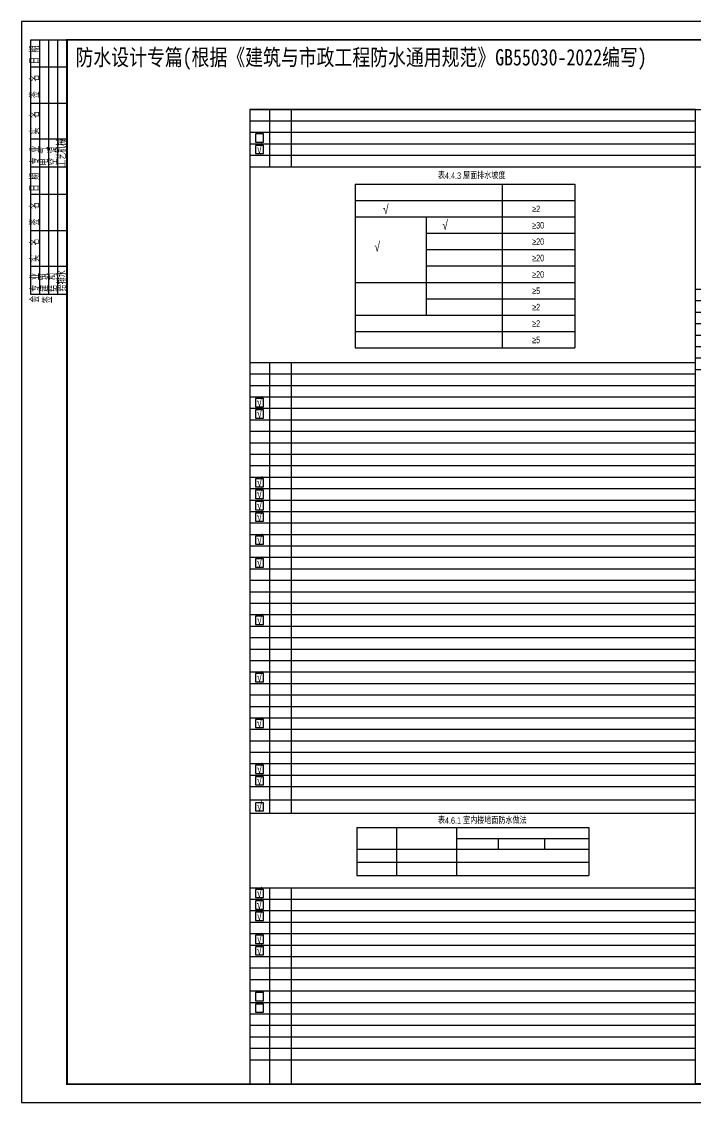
# Model space of a CAD drawing. Extents: x -1041549 to 749950, y -354245 to 17554.
# Drawn here: x -1041239 to -1004190, y -354245 to -294845 of the extents above; entities that cross this region are included whole.
import ezdxf

# ---------------------------------------------------------------- set-up
doc = ezdxf.new("R2010")
doc.units = 0
doc.header["$LTSCALE"] = 1000
doc.header["$MEASUREMENT"] = 0
doc.linetypes.add('CONTINOUS', pattern=[0])
for name, color, linetype in [('14', 1, 'Continuous'), ('2', 2, 'Continuous'), ('PUB_TAB', 7, 'Continuous'), ('PUB_TEXT', 7, 'Continuous'), ('PUB_TITLE', 4, 'Continuous'), ('text', 7, 'Continuous'), ('辅助线', 8, 'CONTINOUS')]:
    doc.layers.add(name, color=color, linetype=linetype)
doc.styles.add('-黑体', font='simhei.ttf', dxfattribs={"width": 0.8})
doc.styles.add('_HZTXT', font='gs_txt.shx', dxfattribs={"width": 0.8, "bigfont": 'HZTXT.shx'})
doc.styles.add('HZ', font='rs.shx', dxfattribs={"width": 0.8, "bigfont": 'hztxt.shx'})
doc.styles.add('hztxt', font='romand_pkpm', dxfattribs={"bigfont": 'gbcbig'})

# ---------------------------------------------------------------- blocks, each defined once
blk = doc.blocks.new('$titleblk$00000206')
at = {"layer": '14', "color": 14}
for p, q in [((-140, 20), (0, 20)), ((-140, 0), (-140, 20)), ((-124.56, 0), (-124.56, 20)), ((-105, 0), (-105, 20)), ((-85, 0), (-85, 20)), ((-70, 0), (-70, 20)), ((-54.56, 0), (-54.56, 20)), ((-35, 0), (-35, 20)), ((-15, 0), (-15, 20)), ((0, 20), (0, 0)), ((-140, 15), (0, 15)), ((-140, 10), (0, 10)), ((-140, 5), (0, 5)), ((-140, 0), (0, 0))]:
    blk.add_line(p, q, dxfattribs=at)
at = {"layer": '14', "color": 14, "style": 'hztxt', "width": 0.85}
for s, p in [('会', (-144.49, 15.3)), ('专 业', (-138.47, 15.2)), ('实  名', (-122.07, 15.34)), ('签  名', (-102.07, 15.34)), ('日 期', (-83.4, 15.38)), ('专 业', (-68.48, 15.28)), ('实  名', (-52.07, 15.34)), ('签  名', (-32.07, 15.34)), ('日 期', (-13.4, 15.38)), ('签', (-144.73, 8.26)), ('建 筑', (-138.53, 10.33)), ('电 气', (-69.06, 10.43)), ('结 构', (-138.49, 5.3)), ('空 调', (-68.88, 5.4)), ('给排水', (-138.16, 0.3)), ('工艺机械', (-69.75, 0.47))]:
    blk.add_text(s, height=4.5, dxfattribs=at).set_placement(p)

msp = doc.modelspace()

# ---------------------------------------------------------------- linework, layer by layer
for points in [[(-1004190.4, -299668.8), (-1028692.8, -299668.8), (-1028692.8, -353218.8), (-1004190.4, -353218.8)], [(-979688, -353218.8), (-1004190.4, -353218.8), (-1004190.4, -299668.8), (-979688, -299668.8)]]:
    msp.add_lwpolyline(points, close=True)
at = {"layer": '2'}
for p, q in [((-1028692.8, -299668.8), (-1004190.4, -299668.8)), ((-1027592.8, -302818.8), (-1027592.8, -299668.8)), ((-1026392.8, -302818.8), (-1026392.8, -299668.8)), ((-1004190.4, -353218.8), (-1004190.4, -299668.8)), ((-1027592.8, -338344.2), (-1027592.8, -313578)), ((-1026392.8, -338344.2), (-1026392.8, -313578)), ((-1027592.8, -353218.8), (-1027592.8, -342448)), ((-1026392.8, -353218.8), (-1026392.8, -342448)), ((-1028692.8, -353218.8), (-1004190.4, -353218.8))]:
    msp.add_line(p, q, dxfattribs=at)
at = {"layer": 'PUB_TAB'}
for p, q in [((-1022902.1, -303775), (-1010823.1, -303775)), ((-1022902.1, -303775), (-1022902.1, -312775)), ((-1014823.9, -303775), (-1014823.9, -312775)), ((-1010823.1, -303775), (-1010823.1, -312775)), ((-1022902.1, -304675), (-1010823.1, -304675)), ((-1022902.1, -305575), (-1010823.1, -305575)), ((-1018999.1, -305575), (-1018999.1, -310975)), ((-1018999.1, -306475), (-1010823.1, -306475)), ((-1018999.1, -307375), (-1010823.1, -307375)), ((-1018999.1, -308275), (-1010823.1, -308275)), ((-1022902.1, -309175), (-1010823.1, -309175)), ((-1018999.1, -310075), (-1010823.1, -310075)), ((-1022902.1, -310975), (-1010823.1, -310975)), ((-1022902.1, -311875), (-1010823.1, -311875)), ((-1022902.1, -312775), (-1010823.1, -312775)), ((-1022807.8, -339145), (-1010044.2, -339145)), ((-1022807.8, -339145), (-1022807.8, -341768.4)), ((-1020631.3, -339145), (-1020631.3, -341768.4)), ((-1017333.7, -339145), (-1017333.7, -341768.4)), ((-1010044.2, -339145), (-1010044.2, -341768.4)), ((-1017333.7, -339736.5), (-1010044.2, -339736.5)), ((-1015023.4, -340328.1), (-1015023.4, -339736.5)), ((-1012472.5, -340328.1), (-1012472.5, -339736.5)), ((-1022807.8, -340328.1), (-1010044.2, -340328.1)), ((-1022807.8, -341048.2), (-1010044.2, -341048.2)), ((-1022807.8, -341768.4), (-1010044.2, -341768.4))]:
    msp.add_line(p, q, dxfattribs=at)
at = {"layer": 'PUB_TEXT'}
for points in [[(-1028381.9, -301018.8), (-1028381.9, -301468.8), (-1027931.9, -301468.8), (-1027931.9, -301018.8)], [(-1028381.9, -301648.8), (-1028381.9, -302098.8), (-1027931.9, -302098.8), (-1027931.9, -301648.8)], [(-1028381.9, -315558), (-1028381.9, -316008), (-1027931.9, -316008), (-1027931.9, -315558)], [(-1028381.9, -316188), (-1028381.9, -316638), (-1027931.9, -316638), (-1027931.9, -316188)], [(-1028381.9, -319968), (-1028381.9, -320418), (-1027931.9, -320418), (-1027931.9, -319968)], [(-1028381.9, -320598), (-1028381.9, -321048), (-1027931.9, -321048), (-1027931.9, -320598)], [(-1028381.9, -321228), (-1028381.9, -321678), (-1027931.9, -321678), (-1027931.9, -321228)], [(-1028381.9, -321858), (-1028381.9, -322308), (-1027931.9, -322308), (-1027931.9, -321858)], [(-1028381.9, -323118), (-1028381.9, -323568), (-1027931.9, -323568), (-1027931.9, -323118)], [(-1028381.9, -324378), (-1028381.9, -324828), (-1027931.9, -324828), (-1027931.9, -324378)], [(-1028381.9, -327528), (-1028381.9, -327978), (-1027931.9, -327978), (-1027931.9, -327528)], [(-1028381.9, -330678), (-1028381.9, -331128), (-1027931.9, -331128), (-1027931.9, -330678)], [(-1028381.9, -333198), (-1028381.9, -333648), (-1027931.9, -333648), (-1027931.9, -333198)], [(-1028381.9, -335718), (-1028381.9, -336168), (-1027931.9, -336168), (-1027931.9, -335718)], [(-1028381.9, -336348), (-1028381.9, -336798), (-1027931.9, -336798), (-1027931.9, -336348)], [(-1028381.9, -337776.7), (-1028381.9, -338226.7), (-1027931.9, -338226.7), (-1027931.9, -337776.7)], [(-1028381.9, -342538), (-1028381.9, -342988), (-1027931.9, -342988), (-1027931.9, -342538)], [(-1028381.9, -343168), (-1028381.9, -343618), (-1027931.9, -343618), (-1027931.9, -343168)], [(-1028381.9, -343798), (-1028381.9, -344248), (-1027931.9, -344248), (-1027931.9, -343798)], [(-1028381.9, -345058), (-1028381.9, -345508), (-1027931.9, -345508), (-1027931.9, -345058)], [(-1028381.9, -345688), (-1028381.9, -346138), (-1027931.9, -346138), (-1027931.9, -345688)], [(-1028381.9, -348208), (-1028381.9, -348658), (-1027931.9, -348658), (-1027931.9, -348208)], [(-1028381.9, -348838), (-1028381.9, -349288), (-1027931.9, -349288), (-1027931.9, -348838)]]:
    msp.add_lwpolyline(points, close=True, dxfattribs=at)
at = {"layer": 'PUB_TITLE'}
msp.add_lwpolyline([(-1041238.7, -354245), (-957138.7, -354245), (-957138.7, -294845), (-1041238.7, -294845)], close=True, dxfattribs=at)
at = {"layer": 'PUB_TITLE', "const_width": 100}
msp.add_lwpolyline([(-1038738.7, -353245), (-958138.7, -353245), (-958138.7, -295845), (-1038738.7, -295845)], close=True, dxfattribs=at)
at = {"layer": '辅助线'}
for p, q in [((-1028692.8, -300298.8), (-1004190.4, -300298.8)), ((-1028692.8, -300928.8), (-1004190.4, -300928.8)), ((-1028692.8, -301558.8), (-1004190.4, -301558.8)), ((-1028692.8, -302188.8), (-1004190.4, -302188.8)), ((-1028692.8, -302818.8), (-1004190.4, -302818.8)), ((-1004190.4, -302818.8), (-979688, -302818.8)), ((-1004190.4, -309550.1), (-979688, -309550.1)), ((-1004190.4, -310180.1), (-979688, -310180.1)), ((-1004190.4, -310810.1), (-979688, -310810.1)), ((-1004190.4, -311440.1), (-979688, -311440.1)), ((-1004190.4, -312070.1), (-979688, -312070.1)), ((-1004190.4, -312700.1), (-979688, -312700.1)), ((-1004190.4, -312700.1), (-979688, -312700.1)), ((-1028692.8, -313578), (-1004190.4, -313578)), ((-1004190.4, -313330.1), (-979688, -313330.1)), ((-1028692.8, -314208), (-1004190.4, -314208)), ((-1004190.4, -313960.1), (-979688, -313960.1)), ((-1028692.8, -314838), (-1004190.4, -314838)), ((-1028692.8, -315468), (-1004190.4, -315468)), ((-1028692.8, -316098), (-1004190.4, -316098)), ((-1028692.8, -316728), (-1004190.4, -316728)), ((-1028692.8, -317358), (-1004190.4, -317358)), ((-1028692.8, -317988), (-1004190.4, -317988)), ((-1028692.8, -318618), (-1004190.4, -318618)), ((-1028692.8, -319248), (-1004190.4, -319248)), ((-1028692.8, -319878), (-1004190.4, -319878)), ((-1028692.8, -320508), (-1004190.4, -320508)), ((-1028692.8, -321138), (-1004190.4, -321138)), ((-1028692.8, -321768), (-1004190.4, -321768)), ((-1028692.8, -322398), (-1004190.4, -322398)), ((-1028692.8, -323028), (-1004190.4, -323028)), ((-1028692.8, -323658), (-1004190.4, -323658)), ((-1028692.8, -324288), (-1004190.4, -324288)), ((-1028692.8, -324918), (-1004190.4, -324918)), ((-1028692.8, -325548), (-1004190.4, -325548)), ((-1028692.8, -326178), (-1004190.4, -326178)), ((-1028692.8, -326808), (-1004190.4, -326808)), ((-1028692.8, -327438), (-1004190.4, -327438)), ((-1028692.8, -328068), (-1004190.4, -328068)), ((-1028692.8, -328698), (-1004190.4, -328698)), ((-1028692.8, -329328), (-1004190.4, -329328)), ((-1028692.8, -329958), (-1004190.4, -329958)), ((-1028692.8, -330588), (-1004190.4, -330588)), ((-1028692.8, -331218), (-1004190.4, -331218)), ((-1028692.8, -331848), (-1004190.4, -331848)), ((-1028692.8, -332478), (-1004190.4, -332478)), ((-1028692.8, -333108), (-1004190.4, -333108)), ((-1028692.8, -333738), (-1004190.4, -333738)), ((-1028692.8, -334368), (-1004190.4, -334368)), ((-1028692.8, -334998), (-1004190.4, -334998)), ((-1028692.8, -335628), (-1004190.4, -335628)), ((-1028692.8, -336258), (-1004190.4, -336258)), ((-1028692.8, -336888), (-1004190.4, -336888)), ((-1028692.8, -337616.1), (-1004190.4, -337616.1)), ((-1028692.8, -338344.2), (-1004190.4, -338344.2)), ((-1028692.8, -342448), (-1004190.4, -342448)), ((-1028692.8, -343078), (-1004190.4, -343078)), ((-1028692.8, -343708), (-1004190.4, -343708)), ((-1028692.8, -344338), (-1004190.4, -344338)), ((-1028692.8, -344968), (-1004190.4, -344968)), ((-1028692.8, -345598), (-1004190.4, -345598)), ((-1028692.8, -346228), (-1004190.4, -346228)), ((-1028692.8, -346858), (-1004190.4, -346858)), ((-1028692.8, -347488), (-1004190.4, -347488)), ((-1028692.8, -348118), (-1004190.4, -348118)), ((-1028692.8, -348748), (-1004190.4, -348748)), ((-1028692.8, -349378), (-1004190.4, -349378)), ((-1028692.8, -350008), (-1004190.4, -350008)), ((-1028692.8, -350638), (-1004190.4, -350638)), ((-1028692.8, -351268), (-1004190.4, -351268)), ((-1028692.8, -351898), (-1004190.4, -351898))]:
    msp.add_line(p, q, dxfattribs=at)

# ---------------------------------------------------------------- block references
at = {"layer": 'PUB_TITLE', "xscale": 100.0000000000007, "yscale": 100.0000000000007, "zscale": 100.0000000000007, "rotation": 90}
msp.add_blockref('$titleblk$00000206', (-1038738.7, -295845), dxfattribs=at)

# ---------------------------------------------------------------- texts
at = {"layer": 'PUB_TEXT', "style": 'HZ', "width": 0.8}
for p in [(-1028310.1, -302105.4), (-1021359.9, -305427), (-1018098.4, -306290.8), (-1021835.3, -307490.7), (-1028305.1, -316014.5), (-1028305.1, -316644.5), (-1028305.1, -320424.5), (-1028305.1, -321054.5), (-1028305.1, -321684.5), (-1028305.1, -322314.5), (-1028305.1, -323574.5), (-1028305.1, -324834.5), (-1028305.1, -327984.5), (-1028305.1, -331134.5), (-1028305.1, -333654.5), (-1028305.1, -336174.5), (-1028305.1, -336804.5), (-1028305.1, -338233.3), (-1028313.1, -342994.5), (-1028313.1, -343624.5), (-1028313.1, -344254.5), (-1028313, -345514.5), (-1028313, -346144.5)]:
    msp.add_text('√', height=520.3, dxfattribs=at).set_placement(p)
at = {"layer": 'PUB_TITLE', "style": '-黑体', "width": 0.8}
msp.add_text('防水设计专篇(根据《建筑与市政工程防水通用规范》GB55030-2022编写)', height=900, dxfattribs=at).set_placement((-1038276, -297254.3))
at = {"layer": 'text', "style": '_HZTXT', "width": 0.8}
for s, p in [('表4.4.3 屋面排水坡度', (-1018348.7, -303492.2)), ('≥2', (-1013166.1, -305317.8)), ('≥30', (-1013166.1, -306217.8)), ('≥20', (-1013166.1, -307117.8)), ('≥20', (-1013166.1, -308017.8)), ('≥20', (-1013166.1, -308917.8)), ('≥5', (-1013166.1, -309817.8)), ('≥2', (-1013166.1, -310717.8)), ('≥2', (-1013166.1, -311617.8)), ('≥5', (-1013166.1, -312517.8)), ('表4.6.1 室内楼地面防水做法', (-1018348.7, -338934.8))]:
    msp.add_text(s, height=360, dxfattribs=at).set_placement(p)

doc.saveas('drawing.dxf')
